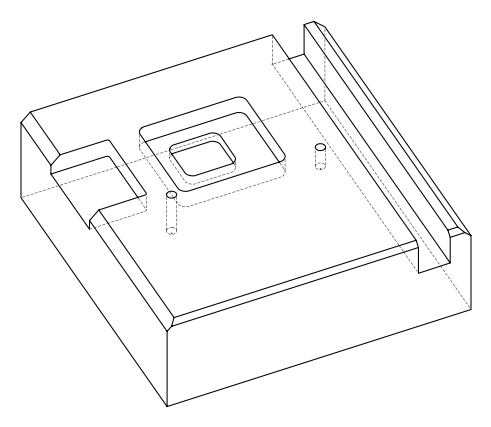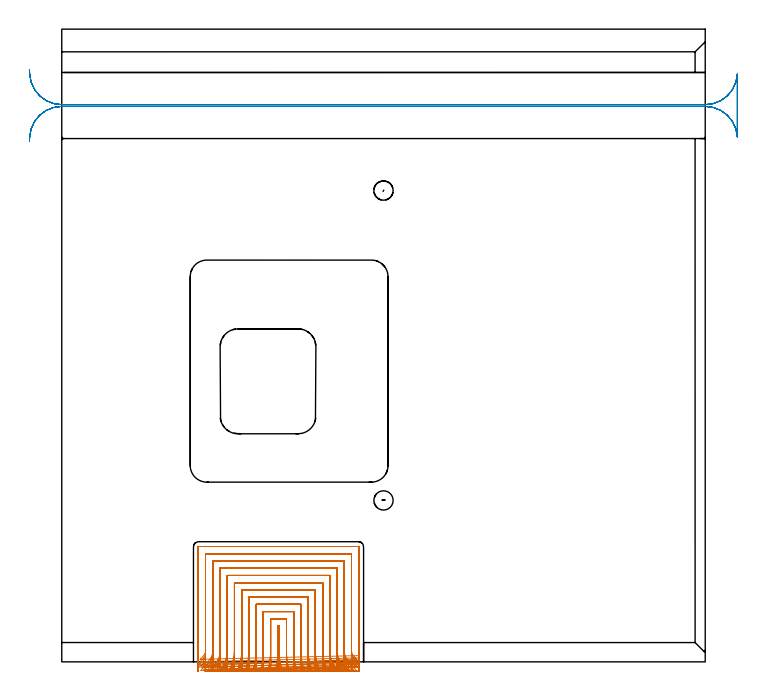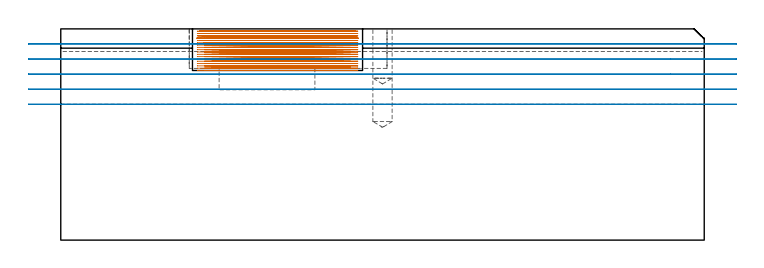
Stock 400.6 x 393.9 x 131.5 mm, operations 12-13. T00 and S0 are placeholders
(PLAN: 13 operations, 5 tool changes, 172.9 min)
(1 SPOT_DRILL | STEP1POCKET | NXT0321_9005460120000 | 0.03 min | 0 mm3)
(2 SPOT_DRILL_1 | STEP1POCKET_1 | NXT0321_9005460120000 | 0.03 min | 1 mm3)
(3 DRILL_BLIND_HOLE_INTO_CENTER | STEP1POCKET | UGT0301_515 | 0.25 min | 6636 mm3)
(4 DRILL_BLIND_HOLE_INTO_CENTER_1 | STEP1POCKET_1 | UGT0301_515 | 0.15 min | 3593 mm3)
(5 AREA_MILL | FG_CHAMFER_SURFACE | UGT0205_001 | 7.77 min | 6510 mm3)
(6 AREA_MILL_1 | FG_CHAMFER_SURFACE_1 | UGT0205_001 | 3.47 min | 6395 mm3)
(7 AREA_MILL_2 | FG_CHAMFER_SURFACE_2 | UGT0205_001 | 16.28 min | 39829 mm3)
(8 AREA_MILL_3 | FG_CHAMFER_SURFACE_3 | UGT0205_001 | 8.64 min | 15600 mm3)
(9 AREA_MILL_4 | FG_CHAMFER_SURFACE_4 | UGT0205_001 | 0.55 min | 382 mm3)
(10 MILL_RECTANGULAR_POCKET | POCKET_RECTANGULAR_STRAIGHT | UGT0201_136 | Follow Part, ap 5, ae 75% | 4.72 min | 143463 mm3)
(11 MILL_RECTANGULAR_POCKET_1 | POCKET_RECTANGULAR_STRAIGHT_1 | UGT0201_136 | Follow Part, ap 5, ae 75% | 11.5 min | 323215 mm3)
(12 MILL_SLOT | SLOT_PARTIAL_RECTANGULAR | NXT0201_008 | Follow Part, ap 1.5, ae 75% | 109.45 min | 204145 mm3)
(13 MILL_RECTANGULAR_SLOT | SLOT_RECTANGULAR | UGT0201_019 | Follow Part, ap 10, ae 75% | 10.09 min | 772086 mm3)
(TOOL NXT0321_9005460120000 | NC Spot Drill, 142deg, 12mm, Carbide, Uncoated | D12 PA142 FL30 Z2)
(TOOL UGT0301_515 | Carbide Drill 12.0 mm | D12 PA118 FL101 Z2)
(TOOL UGT0205_001 | Chamfer Mill 20 x 3 x 45 deg. | D20 FL50 Z2)
(TOOL UGT0201_136 | Carbide End Mill 20.0 | D20 FL30 Z4)
(TOOL NXT0201_008 | ENDMILL 6mm [2P460-0600-NA 1630] | D6 FL26 Z6)
(TOOL UGT0201_019 | End mill 40 mm | D40 FL63 Z6)
(OP 12 MILL_SLOT)
G17 G21 G94 G90
T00 M6
G54
G17 G0 G90 X136.995 Y-5.94 S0 M3
G43 Z141.5 H1
Z130.061
G94 G1 X136.396 Y-3. F250.
G2 X135.4 Y6.882 R49.5 F500.
G1 Y22.3
X134.5
Y6.884
G2 X133.503 Y-3. R49.5
G1 X132.904 Y-5.94 F250.
X141.657 Y-5.927
X140.999 Y-3.
G2 X139.9 Y6.882 R45. F500.
G1 Y26.8
X130.
Y6.884
G2 X128.901 Y-3. R45.
G1 X128.242 Y-5.927 F250.
X146.356 Y-5.909
X145.624 Y-3.
G2 X144.4 Y6.882 R40.5 F500.
G1 Y31.3
X125.5
Y6.884
G2 X124.275 Y-3. R40.5
G1 X123.543 Y-5.909 F250.
X151.106 Y-5.885
X150.283 Y-3.
G2 X148.9 Y6.882 R36. F500.
G1 Y35.8
X121.
Y6.884
G2 X119.617 Y-3. R36.
G1 X118.793 Y-5.885 F250.
X155.931 Y-5.849
X154.99 Y-3.
G2 X153.4 Y6.882 R31.5 F500.
G1 Y40.3
X116.5
Y6.884
G2 X114.909 Y-3. R31.5
G1 X113.968 Y-5.849 F250.
X160.872 Y-5.792
X159.774 Y-3.
G2 X157.9 Y6.882 R27. F500.
G1 Y44.8
X112.
Y6.884
G2 X110.126 Y-3. R27.
G1 X109.028 Y-5.792 F250.
X166.004 Y-5.695
X164.686 Y-3.
G2 X162.4 Y6.882 R22.5 F500.
G1 Y49.3
X107.5
Y6.884
G2 X105.213 Y-3. R22.5
G1 X103.895 Y-5.695 F250.
X171.502 Y-5.507
X169.855 Y-3.
G2 X166.9 Y6.882 R18. F500.
G1 Y53.8
X103.
Y6.884
G2 X100.044 Y-3. R18.
G1 X98.396 Y-5.507 F250.
X177.899 Y-5.044
X175.703 Y-3.
G2 X171.4 Y6.882 R13.5 F500.
G1 Y58.3
X98.5
Y6.884
G2 X94.196 Y-3. R13.5
G1 X91.999 Y-5.044 F250.
X183.353 Y-2.478 F500.
X180.7 Y-1.078 F250.
G2 X175.9 Y6.882 R9. F500.
G1 Y62.8
X94.
Y6.884
G2 X89.2 Y-1.076 R9.
G1 X86.546 Y-2.476 F250.
X183.758 Y1.596 F500.
X181.67 Y3.749 F250.
G2 X180.4 Y6.882 R4.5 F500.
G1 Y67.3
X89.5
Y6.884
G2 X88.228 Y3.748 R4.5
G1 X86.137 Y1.596 F250.
X184.9 Y3.882 F500.
Y6.882 F250.
Y71.6 F500.
G3 X184.7 Y71.8 R0.2
G1 X85.2
G3 X85. Y71.6 R0.2
G1 Y6.884
Y3.884 F250.
G0 Z141.5
X136.637 Y-5.956
Z128.622
G1 X136.125 Y-3.
G2 X135.4 Y5.443 R49.5 F500.
G1 Y22.3
X134.5
Y5.446
G2 X133.774 Y-3. R49.5
G1 X133.262 Y-5.956 F250.
X141.262 Y-5.947
X140.699 Y-3.
G2 X139.9 Y5.443 R45. F500.
G1 Y26.8
X130.
Y5.446
G2 X129.2 Y-3. R45.
G1 X128.637 Y-5.947 F250.
X145.915 Y-5.934
X145.29 Y-3.
G2 X144.4 Y5.443 R40.5 F500.
G1 Y31.3
X125.5
Y5.446
G2 X124.61 Y-3. R40.5
G1 X123.984 Y-5.934 F250.
X150.608 Y-5.916
X149.904 Y-3.
G2 X148.9 Y5.443 R36. F500.
G1 Y35.8
X121.
Y5.446
G2 X119.995 Y-3. R36.
G1 X119.291 Y-5.916 F250.
X155.357 Y-5.89
X154.553 Y-3.
G2 X153.4 Y5.443 R31.5 F500.
G1 Y40.3
X116.5
Y5.446
G2 X115.347 Y-3. R31.5
G1 X114.542 Y-5.89 F250.
X160.192 Y-5.85
X159.254 Y-3.
G2 X157.9 Y5.443 R27. F500.
G1 Y44.8
X112.
Y5.446
G2 X110.645 Y-3. R27.
G1 X109.707 Y-5.849 F250.
X165.17 Y-5.781
X164.044 Y-3.
G2 X162.4 Y5.443 R22.5 F500.
G1 Y49.3
X107.5
Y5.446
G2 X105.855 Y-3. R22.5
G1 X104.729 Y-5.781 F250.
X170.41 Y-5.649
X169.003 Y-3.
G2 X166.9 Y5.443 R18. F500.
G1 Y53.8
X103.
Y5.446
G2 X100.896 Y-3. R18.
G1 X99.488 Y-5.649 F250.
X176.242 Y-5.341
X174.366 Y-3.
G2 X171.4 Y5.443 R13.5 F500.
G1 Y58.3
X98.5
Y5.446
G2 X95.532 Y-3. R13.5
G1 X93.655 Y-5.34 F250.
X182.559 Y-3.75
X180.035 Y-2.128
G2 X175.9 Y5.443 R9. F500.
G1 Y62.8
X94.
Y5.446
G2 X89.863 Y-2.128 R9.
G1 X87.338 Y-3.748 F250.
X183.758 Y0.157 F500.
X181.67 Y2.31 F250.
G2 X180.4 Y5.443 R4.5 F500.
G1 Y67.3
X89.5
Y5.446
G2 X88.227 Y2.31 R4.5
G1 X86.137 Y0.158 F250.
X184.9 Y2.443 F500.
Y5.443 F250.
Y71.6 F500.
G3 X184.7 Y71.8 R0.2
G1 X85.2
G3 X85. Y71.6 R0.2
G1 Y5.446
Y2.446 F250.
G0 Z141.5
X136.301 Y-5.971
Z127.183
G1 X135.883 Y-3.
G2 X135.4 Y3.899 R49.5 F500.
G1 Y22.3
X134.5
Y3.897
G2 X134.017 Y-3. R49.5
G1 X133.599 Y-5.971 F250.
X140.892 Y-5.965
X140.432 Y-3.
G2 X139.9 Y3.899 R45. F500.
G1 Y26.8
X130.
Y3.897
G2 X129.468 Y-3. R45.
G1 X129.008 Y-5.965 F250.
X145.503 Y-5.956
X144.992 Y-3.
G2 X144.4 Y3.899 R40.5 F500.
G1 Y31.3
X125.5
Y3.897
G2 X124.908 Y-3. R40.5
G1 X124.397 Y-5.956 F250.
X150.142 Y-5.944
X149.567 Y-3.
G2 X148.9 Y3.899 R36. F500.
G1 Y35.8
X121.
Y3.897
G2 X120.333 Y-3. R36.
G1 X119.758 Y-5.944 F250.
X154.822 Y-5.927
X154.165 Y-3.
G2 X153.4 Y3.899 R31.5 F500.
G1 Y40.3
X116.5
Y3.897
G2 X115.736 Y-3. R31.5
G1 X115.079 Y-5.927 F250.
X159.563 Y-5.9
X158.796 Y-3.
G2 X157.9 Y3.899 R27. F500.
G1 Y44.8
X112.
Y3.897
G2 X111.104 Y-3. R27.
G1 X110.338 Y-5.9 F250.
X164.404 Y-5.855
X163.484 Y-3.
G2 X162.4 Y3.899 R22.5 F500.
G1 Y49.3
X107.5
Y3.897
G2 X106.417 Y-3. R22.5
G1 X105.497 Y-5.856 F250.
X169.425 Y-5.771
X168.275 Y-3.
G2 X166.9 Y3.899 R18. F500.
G1 Y53.8
X103.
Y3.897
G2 X101.626 Y-3. R18.
G1 X100.477 Y-5.771 F250.
X174.829 Y-5.579
X173.296 Y-3.
G2 X171.4 Y3.899 R13.5 F500.
G1 Y58.3
X98.5
Y3.897
G2 X96.605 Y-3. R13.5
G1 X95.072 Y-5.579 F250.
X181.401 Y-4.919
X179.106 Y-2.987
G2 X175.9 Y3.899 R9. F500.
G1 Y62.8
X94.
Y3.897
G2 X90.797 Y-2.987 R9.
G1 X88.502 Y-4.92 F250.
X184.359 Y-1.482 F500.
X182.042 Y0.424 F250.
G2 X180.4 Y3.899 R4.5 F500.
G1 Y67.3
X89.5
Y3.897
G2 X87.86 Y0.423 R4.5
G1 X85.544 Y-1.484 F250.
X184.9 Y0.899 F500.
Y3.899 F250.
Y71.6 F500.
G3 X184.7 Y71.8 R0.2
G1 X85.2
G3 X85. Y71.6 R0.2
G1 Y3.897
Y0.897 F250.
G0 Z141.5
X135.982 Y-5.984
Z125.744
G1 X135.67 Y-3.
G2 X135.4 Y2.159 R49.5 F500.
G1 Y22.3
X134.5
Y2.162
G2 X134.23 Y-3. R49.5
G1 X133.917 Y-5.984 F250.
X140.541 Y-5.98
X140.197 Y-3.
G2 X139.9 Y2.159 R45. F500.
G1 Y26.8
X130.
Y2.162
G2 X129.703 Y-3. R45.
G1 X129.359 Y-5.98 F250.
X145.112 Y-5.976
X144.73 Y-3.
G2 X144.4 Y2.159 R40.5 F500.
G1 Y31.3
X125.5
Y2.162
G2 X125.17 Y-3. R40.5
G1 X124.787 Y-5.976 F250.
X149.701 Y-5.969
X149.272 Y-3.
G2 X148.9 Y2.159 R36. F500.
G1 Y35.8
X121.
Y2.162
G2 X120.628 Y-3. R36.
G1 X120.198 Y-5.969 F250.
X154.317 Y-5.96
X153.825 Y-3.
G2 X153.4 Y2.159 R31.5 F500.
G1 Y40.3
X116.5
Y2.162
G2 X116.074 Y-3. R31.5
G1 X115.582 Y-5.959 F250.
X158.971 Y-5.945
X158.397 Y-3.
G2 X157.9 Y2.159 R27. F500.
G1 Y44.8
X112.
Y2.162
G2 X111.502 Y-3. R27.
G1 X110.928 Y-5.945 F250.
X163.687 Y-5.92
X162.999 Y-3.
G2 X162.4 Y2.159 R22.5 F500.
G1 Y49.3
X107.5
Y2.162
G2 X106.9 Y-3. R22.5
G1 X106.211 Y-5.92 F250.
X168.515 Y-5.874
X167.655 Y-3.
G2 X166.9 Y2.159 R18. F500.
G1 Y53.8
X103.
Y2.162
G2 X102.244 Y-3. R18.
G1 X101.383 Y-5.874 F250.
X173.571 Y-5.772
X172.424 Y-3.
G2 X171.4 Y2.159 R13.5 F500.
G1 Y58.3
X98.5
Y2.162
G2 X97.474 Y-3. R13.5
G1 X96.327 Y-5.772 F250.
X179.245 Y-5.458
X177.525 Y-3.
G2 X175.9 Y2.159 R9. F500.
G1 Y62.8
X94.
Y2.162
G2 X92.372 Y-3. R9.
G1 X90.651 Y-5.457 F250.
X185.328 Y-3.233
X182.708 Y-1.772
G2 X180.4 Y2.159 R4.5 F500.
G1 Y67.3
X89.5
Y2.162
G2 X87.19 Y-1.769 R4.5
G1 X84.569 Y-3.229 F250.
X184.9 Y-0.841 F500.
Y2.159 F250.
Y71.6 F500.
G3 X184.7 Y71.8 R0.2
G1 X85.2
G3 X85. Y71.6 R0.2
G1 Y2.162
Y-0.838 F250.
G0 Z141.5
X135.652 Y-5.995
Z124.305
G1 X135.481 Y-3.
G2 X135.4 Y-0.172 R49.5 F500.
G1 Y22.3
X134.5
Y-0.17
G2 X134.419 Y-3. R49.5
G1 X134.247 Y-5.995 F250.
X140.177 Y-5.994
X139.989 Y-3.
G2 X139.9 Y-0.172 R45. F500.
G1 Y26.8
X130.
Y-0.17
G2 X129.911 Y-3. R45.
G1 X129.722 Y-5.994 F250.
X144.708 Y-5.993
X144.499 Y-3.
G2 X144.4 Y-0.172 R40.5 F500.
G1 Y31.3
X125.5
Y-0.17
G2 X125.401 Y-3. R40.5
G1 X125.191 Y-5.993 F250.
X149.247 Y-5.991
X149.011 Y-3.
G2 X148.9 Y-0.172 R36. F500.
G1 Y35.8
X121.
Y-0.17
G2 X120.889 Y-3. R36.
G1 X120.653 Y-5.991 F250.
X153.797 Y-5.988
X153.527 Y-3.
G2 X153.4 Y-0.172 R31.5 F500.
G1 Y40.3
X116.5
Y-0.17
G2 X116.373 Y-3. R31.5
G1 X116.103 Y-5.988 F250.
X158.363 Y-5.983
X158.049 Y-3.
G2 X157.9 Y-0.172 R27. F500.
G1 Y44.8
X112.
Y-0.17
G2 X111.851 Y-3. R27.
G1 X111.537 Y-5.983 F250.
X162.956 Y-5.976
X162.578 Y-3.
G2 X162.4 Y-0.172 R22.5 F500.
G1 Y49.3
X107.5
Y-0.17
G2 X107.321 Y-3. R22.5
G1 X106.944 Y-5.976 F250.
X167.595 Y-5.963
X167.124 Y-3.
G2 X166.9 Y-0.172 R18. F500.
G1 Y53.8
X103.
Y-0.17
G2 X102.776 Y-3. R18.
G1 X102.304 Y-5.963 F250.
X172.328 Y-5.933
X171.7 Y-3.
G2 X171.4 Y-0.172 R13.5 F500.
G1 Y58.3
X98.5
Y-0.17
G2 X98.2 Y-3. R13.5
G1 X97.571 Y-5.933 F250.
X177.299 Y-5.848
X176.356 Y-3.
G2 X175.9 Y-0.172 R9. F500.
G1 Y62.8
X94.
Y-0.17
G2 X93.543 Y-3. R9.
G1 X92.6 Y-5.848 F250.
X183.285 Y-5.334
X181.4 Y-3.
G2 X180.4 Y-0.172 R4.5 F500.
G1 Y67.3
X89.5
Y-0.17
G2 X88.499 Y-3. R4.5
G1 X86.612 Y-5.332 F250.
X184.9 Y-3.172
Y-0.172
Y71.6 F500.
G3 X184.7 Y71.8 R0.2
G1 X85.2
G3 X85. Y71.6 R0.2
G1 Y-0.17
Y-3.17 F250.
G0 X135.431 Y-6. Z122.867
G1 X135.402 Y-3.
G2 X135.4 Y-2.522 R49.5 F500.
G1 Y22.3
X134.5
Y-2.524
G2 X134.498 Y-3. R49.5
G1 X134.469 Y-6. F250.
X139.934
X139.903 Y-3.
G2 X139.9 Y-2.522 R45. F500.
G1 Y26.8
X130.
Y-2.524
G2 X129.997 Y-3. R45.
G1 X129.966 Y-6. F250.
X144.438
X144.403 Y-3.
G2 X144.4 Y-2.522 R40.5 F500.
G1 Y31.3
X125.5
Y-2.524
G2 X125.497 Y-3. R40.5
G1 X125.462 Y-6. F250.
X148.943
X148.903 Y-3.
G2 X148.9 Y-2.522 R36. F500.
G1 Y35.8
X121.
Y-2.524
G2 X120.997 Y-3. R36.
G1 X120.957 Y-6. F250.
X153.449
X153.404 Y-3.
G2 X153.4 Y-2.522 R31.5 F500.
G1 Y40.3
X116.5
Y-2.524
G2 X116.496 Y-3. R31.5
G1 X116.451 Y-6. F250.
X157.957
X157.904 Y-3.
G2 X157.9 Y-2.522 R27. F500.
G1 Y44.8
X112.
Y-2.524
G2 X111.996 Y-3. R27.
G1 X111.943 Y-6. F250.
X162.469 Y-5.999
X162.405 Y-3.
G2 X162.4 Y-2.522 R22.5 F500.
G1 Y49.3
X107.5
Y-2.524
G2 X107.495 Y-3. R22.5
G1 X107.431 Y-5.999 F250.
X166.986
X166.906 Y-3.
G2 X166.9 Y-2.522 R18. F500.
G1 Y53.8
X103.
Y-2.524
G2 X102.994 Y-3. R18.
G1 X102.914 Y-5.999 F250.
X171.515 Y-5.998
X171.408 Y-3.
G2 X171.4 Y-2.522 R13.5 F500.
G1 Y58.3
X98.5
Y-2.524
G2 X98.492 Y-3. R13.5
G1 X98.386 Y-5.998 F250.
X176.072 Y-5.996
X175.913 Y-3.
G2 X175.9 Y-2.522 R9. F500.
G1 Y62.8
X94.
Y-2.524
G2 X93.987 Y-3. R9.
G1 X93.829 Y-5.996 F250.
X180.744 Y-5.983
X180.425 Y-3.
G2 X180.4 Y-2.522 R4.5 F500.
G1 Y67.3
X89.5
Y-2.524
G2 X89.475 Y-3. R4.5
G1 X89.157 Y-5.983 F250.
X184.9 Y-5.522
Y-2.522
Y71.6 F500.
G3 X184.7 Y71.8 R0.2
G1 X85.2
G3 X85. Y71.6 R0.2
G1 Y-2.524
Y-5.524 F250.
G0 X135.4 Y-6. Z121.428
G1 Y-3.
Y22.3 F500.
X134.5
Y-3.
Y-6. F250.
X139.9
Y-3.
Y26.8 F500.
X130.
Y-3.
Y-6. F250.
X144.4
Y-3.
Y31.3 F500.
X125.5
Y-3.
Y-6. F250.
X148.9
Y-3.
Y35.8 F500.
X121.
Y-3.
Y-6. F250.
X153.4
Y-3.
Y40.3 F500.
X116.5
Y-3.
Y-6. F250.
X157.9
Y-3.
Y44.8 F500.
X112.
Y-3.
Y-6. F250.
X162.4
Y-3.
Y49.3 F500.
X107.5
Y-3.
Y-6. F250.
X166.9
Y-3.
Y53.8 F500.
X103.
Y-3.
Y-6. F250.
X171.4
Y-3.
Y58.3 F500.
X98.5
Y-3.
Y-6. F250.
X175.901
X175.9 Y-3.
Y62.8 F500.
X94.
Y-3.
X93.999 Y-6. F250.
X180.401
X180.4 Y-3.
Y67.3 F500.
X89.5
Y-3.
X89.499 Y-6. F250.
X184.9 Y-5.998
Y-2.998
Y71.6 F500.
G3 X184.7 Y71.8 R0.2
G1 X85.2
G3 X85. Y71.6 R0.2
G1 Y-2.998
Y-5.998 F250.
G0 X135.4 Y-6. Z119.989
G1 Y-3.
Y22.3 F500.
X134.5
Y-3.
Y-6. F250.
X139.9
Y-3.
Y26.8 F500.
X130.
Y-3.
Y-6. F250.
X144.4
Y-3.
Y31.3 F500.
X125.5
Y-3.
Y-6. F250.
X148.9
Y-3.
Y35.8 F500.
X121.
Y-3.
Y-6. F250.
X153.4
Y-3.
Y40.3 F500.
X116.5
Y-3.
Y-6. F250.
X157.9
Y-3.
Y44.8 F500.
X112.
Y-3.
Y-6. F250.
X162.4
Y-3.
Y49.3 F500.
X107.5
Y-3.
Y-6. F250.
X166.9
Y-3.
Y53.8 F500.
X103.
Y-3.
Y-6. F250.
X171.4
Y-3.
Y58.3 F500.
X98.5
Y-3.
Y-6. F250.
X175.9
Y-3.
Y62.8 F500.
X94.
Y-3.
Y-6. F250.
X180.4
Y-3.
Y67.3 F500.
X89.5
Y-3.
Y-6. F250.
X184.9
Y-3.
Y71.6 F500.
G3 X184.7 Y71.8 R0.2
G1 X85.2
G3 X85. Y71.6 R0.2
G1 Y-3.
Y-6. F250.
G0 X135.4 Z118.55
G1 Y-3.
Y22.3 F500.
X134.5
Y-3.
Y-6. F250.
X139.9
Y-3.
Y26.8 F500.
X130.
Y-3.
Y-6. F250.
X144.4
Y-3.
Y31.3 F500.
X125.5
Y-3.
Y-6. F250.
X148.9
Y-3.
Y35.8 F500.
X121.
Y-3.
Y-6. F250.
X153.4
Y-3.
Y40.3 F500.
X116.5
Y-3.
Y-6. F250.
X157.9
Y-3.
Y44.8 F500.
X112.
Y-3.
Y-6. F250.
X162.4
Y-3.
Y49.3 F500.
X107.5
Y-3.
Y-6. F250.
X166.9
Y-3.
Y53.8 F500.
X103.
Y-3.
Y-6. F250.
X171.4
Y-3.
Y58.3 F500.
X98.5
Y-3.
Y-6. F250.
X175.9
Y-3.
Y62.8 F500.
X94.
Y-3.
Y-6. F250.
X180.4
Y-3.
Y67.3 F500.
X89.5
Y-3.
Y-6. F250.
X184.9
Y-3.
Y71.6 F500.
G3 X184.7 Y71.8 R0.2
G1 X85.2
G3 X85. Y71.6 R0.2
G1 Y-3.
Y-6. F250.
G0 X135.4 Z117.111
G1 Y-3.
Y22.3 F500.
X134.5
Y-3.
Y-6. F250.
X139.9
Y-3.
Y26.8 F500.
X130.
Y-3.
Y-6. F250.
X144.4
Y-3.
Y31.3 F500.
X125.5
Y-3.
Y-6. F250.
X148.9
Y-3.
Y35.8 F500.
X121.
Y-3.
Y-6. F250.
X153.4
Y-3.
Y40.3 F500.
X116.5
Y-3.
Y-6. F250.
X157.9
Y-3.
Y44.8 F500.
X112.
Y-3.
Y-6. F250.
X162.4
Y-3.
Y49.3 F500.
X107.5
Y-3.
Y-6. F250.
X166.9
Y-3.
Y53.8 F500.
X103.
Y-3.
Y-6. F250.
X171.4
Y-3.
Y58.3 F500.
X98.5
Y-3.
Y-6. F250.
X175.9
Y-3.
Y62.8 F500.
X94.
Y-3.
Y-6. F250.
X180.4
Y-3.
Y67.3 F500.
X89.5
Y-3.
Y-6. F250.
X184.9
Y-3.
Y71.6 F500.
G3 X184.7 Y71.8 R0.2
G1 X85.2
G3 X85. Y71.6 R0.2
G1 Y-3.
Y-6. F250.
G0 X135.4 Z115.672
G1 Y-3.
Y22.3 F500.
X134.5
Y-3.
Y-6. F250.
X139.9
Y-3.
Y26.8 F500.
X130.
Y-3.
Y-6. F250.
X144.4
Y-3.
Y31.3 F500.
X125.5
Y-3.
Y-6. F250.
X148.9
Y-3.
Y35.8 F500.
X121.
Y-3.
Y-6. F250.
X153.4
Y-3.
Y40.3 F500.
X116.5
Y-3.
Y-6. F250.
X157.9
Y-3.
Y44.8 F500.
X112.
Y-3.
Y-6. F250.
X162.4
Y-3.
Y49.3 F500.
X107.5
Y-3.
Y-6. F250.
X166.9
Y-3.
Y53.8 F500.
X103.
Y-3.
Y-6. F250.
X171.4
Y-3.
Y58.3 F500.
X98.5
Y-3.
Y-6. F250.
X175.9
Y-3.
Y62.8 F500.
X94.
Y-3.
Y-6. F250.
X180.4
Y-3.
Y67.3 F500.
X89.5
Y-3.
Y-6. F250.
X184.9
Y-3.
Y71.6 F500.
G3 X184.7 Y71.8 R0.2
G1 X85.2
G3 X85. Y71.6 R0.2
G1 Y-3.
Y-6. F250.
G0 X135.4 Z114.233
G1 Y-3.
Y22.3 F500.
X134.5
Y-3.
Y-6. F250.
X139.9
Y-3.
Y26.8 F500.
X130.
Y-3.
Y-6. F250.
X144.4
Y-3.
Y31.3 F500.
X125.5
Y-3.
Y-6. F250.
X148.9
Y-3.
Y35.8 F500.
X121.
Y-3.
Y-6. F250.
X153.4
Y-3.
Y40.3 F500.
X116.5
Y-3.
Y-6. F250.
X157.9
Y-3.
Y44.8 F500.
X112.
Y-3.
Y-6. F250.
X162.4
Y-3.
Y49.3 F500.
X107.5
Y-3.
Y-6. F250.
X166.9
Y-3.
Y53.8 F500.
X103.
Y-3.
Y-6. F250.
X171.4
Y-3.
Y58.3 F500.
X98.5
Y-3.
Y-6. F250.
X175.9
Y-3.
Y62.8 F500.
X94.
Y-3.
Y-6. F250.
X180.4
Y-3.
Y67.3 F500.
X89.5
Y-3.
Y-6. F250.
X184.9
Y-3.
Y71.6 F500.
G3 X184.7 Y71.8 R0.2
G1 X85.2
G3 X85. Y71.6 R0.2
G1 Y-3.
Y-6. F250.
G0 X135.4 Z112.794
G1 Y-3.
Y22.3 F500.
X134.5
Y-3.
Y-6. F250.
X139.9
Y-3.
Y26.8 F500.
X130.
Y-3.
Y-6. F250.
X144.4
Y-3.
Y31.3 F500.
X125.5
Y-3.
Y-6. F250.
X148.9
Y-3.
Y35.8 F500.
X121.
Y-3.
Y-6. F250.
X153.4
Y-3.
Y40.3 F500.
X116.5
Y-3.
Y-6. F250.
X157.9
Y-3.
Y44.8 F500.
X112.
Y-3.
Y-6. F250.
X162.4
Y-3.
Y49.3 F500.
X107.5
Y-3.
Y-6. F250.
X166.9
Y-3.
Y53.8 F500.
X103.
Y-3.
Y-6. F250.
X171.4
Y-3.
Y58.3 F500.
X98.5
Y-3.
Y-6. F250.
X175.9
Y-3.
Y62.8 F500.
X94.
Y-3.
Y-6. F250.
X180.4
Y-3.
Y67.3 F500.
X89.5
Y-3.
Y-6. F250.
X184.9
Y-3.
Y71.6 F500.
G3 X184.7 Y71.8 R0.2
G1 X85.2
G3 X85. Y71.6 R0.2
G1 Y-3.
Y-6. F250.
G0 X135.4 Z111.356
G1 Y-3.
Y22.3 F500.
X134.5
Y-3.
Y-6. F250.
X139.9
Y-3.
Y26.8 F500.
X130.
Y-3.
Y-6. F250.
X144.4
Y-3.
Y31.3 F500.
X125.5
Y-3.
Y-6. F250.
X148.9
Y-3.
Y35.8 F500.
X121.
Y-3.
Y-6. F250.
X153.4
Y-3.
Y40.3 F500.
X116.5
Y-3.
Y-6. F250.
X157.9
Y-3.
Y44.8 F500.
X112.
Y-3.
Y-6. F250.
X162.4
Y-3.
Y49.3 F500.
X107.5
Y-3.
Y-6. F250.
X166.9
Y-3.
Y53.8 F500.
X103.
Y-3.
Y-6. F250.
X171.4
Y-3.
Y58.3 F500.
X98.5
Y-3.
Y-6. F250.
X175.9
Y-3.
Y62.8 F500.
X94.
Y-3.
Y-6. F250.
X180.4
Y-3.
Y67.3 F500.
X89.5
Y-3.
Y-6. F250.
X184.9
Y-3.
Y71.6 F500.
G3 X184.7 Y71.8 R0.2
G1 X85.2
G3 X85. Y71.6 R0.2
G1 Y-3.
Y-6. F250.
G0 X135.4 Z109.917
G1 Y-3.
Y22.3 F500.
X134.5
Y-3.
Y-6. F250.
X139.9
Y-3.
Y26.8 F500.
X130.
Y-3.
Y-6. F250.
X144.4
Y-3.
Y31.3 F500.
X125.5
Y-3.
Y-6. F250.
X148.9
Y-3.
Y35.8 F500.
X121.
Y-3.
Y-6. F250.
X153.4
Y-3.
Y40.3 F500.
X116.5
Y-3.
Y-6. F250.
X157.9
Y-3.
Y44.8 F500.
X112.
Y-3.
Y-6. F250.
X162.4
Y-3.
Y49.3 F500.
X107.5
Y-3.
Y-6. F250.
X166.9
Y-3.
Y53.8 F500.
X103.
Y-3.
Y-6. F250.
X171.4
Y-3.
Y58.3 F500.
X98.5
Y-3.
Y-6. F250.
X175.9
Y-3.
Y62.8 F500.
X94.
Y-3.
Y-6. F250.
X180.4
Y-3.
Y67.3 F500.
X89.5
Y-3.
Y-6. F250.
X184.9
Y-3.
Y71.6 F500.
G3 X184.7 Y71.8 R0.2
G1 X85.2
G3 X85. Y71.6 R0.2
G1 Y-3.
Y-6. F250.
G0 X135.4 Z108.478
G1 Y-3.
Y22.3 F500.
X134.5
Y-3.
Y-6. F250.
X139.9
Y-3.
Y26.8 F500.
X130.
Y-3.
Y-6. F250.
X144.4
Y-3.
Y31.3 F500.
X125.5
Y-3.
Y-6. F250.
X148.9
Y-3.
Y35.8 F500.
X121.
Y-3.
Y-6. F250.
X153.4
Y-3.
Y40.3 F500.
X116.5
Y-3.
Y-6. F250.
X157.9
Y-3.
Y44.8 F500.
X112.
Y-3.
Y-6. F250.
X162.4
Y-3.
Y49.3 F500.
X107.5
Y-3.
Y-6. F250.
X166.9
Y-3.
Y53.8 F500.
X103.
Y-3.
Y-6. F250.
X171.4
Y-3.
Y58.3 F500.
X98.5
Y-3.
Y-6. F250.
X175.9
Y-3.
Y62.8 F500.
X94.
Y-3.
Y-6. F250.
X180.4
Y-3.
Y67.3 F500.
X89.5
Y-3.
Y-6. F250.
X184.9
Y-3.
Y71.6 F500.
G3 X184.7 Y71.8 R0.2
G1 X85.2
G3 X85. Y71.6 R0.2
G1 Y-3.
Y-6. F250.
G0 X135.4 Z107.039
G1 Y-3.
Y22.3 F500.
X134.5
Y-3.
Y-6. F250.
X139.9
Y-3.
Y26.8 F500.
X130.
Y-3.
Y-6. F250.
X144.4
Y-3.
Y31.3 F500.
X125.5
Y-3.
Y-6. F250.
X148.9
Y-3.
Y35.8 F500.
X121.
Y-3.
Y-6. F250.
X153.4
Y-3.
Y40.3 F500.
X116.5
Y-3.
Y-6. F250.
X157.9
Y-3.
Y44.8 F500.
X112.
Y-3.
Y-6. F250.
X162.4
Y-3.
Y49.3 F500.
X107.5
Y-3.
Y-6. F250.
X166.9
Y-3.
Y53.8 F500.
X103.
Y-3.
Y-6. F250.
X171.4
Y-3.
Y58.3 F500.
X98.5
Y-3.
Y-6. F250.
X175.9
Y-3.
Y62.8 F500.
X94.
Y-3.
Y-6. F250.
X180.4
Y-3.
Y67.3 F500.
X89.5
Y-3.
Y-6. F250.
X184.9
Y-3.
Y71.6 F500.
G3 X184.7 Y71.8 R0.2
G1 X85.2
G3 X85. Y71.6 R0.2
G1 Y-3.
Y-6. F250.
G0 X135.4 Z105.6
G1 Y-3.
Y22.3 F500.
X134.5
Y-3.
Y-6. F250.
X139.9
Y-3.
Y26.8 F500.
X130.
Y-3.
Y-6. F250.
X144.4
Y-3.
Y31.3 F500.
X125.5
Y-3.
Y-6. F250.
X148.9
Y-3.
Y35.8 F500.
X121.
Y-3.
Y-6. F250.
X153.4
Y-3.
Y40.3 F500.
X116.5
Y-3.
Y-6. F250.
X157.9
Y-3.
Y44.8 F500.
X112.
Y-3.
Y-6. F250.
X162.4
Y-3.
Y49.3 F500.
X107.5
Y-3.
Y-6. F250.
X166.9
Y-3.
Y53.8 F500.
X103.
Y-3.
Y-6. F250.
X171.4
Y-3.
Y58.3 F500.
X98.5
Y-3.
Y-6. F250.
X175.9
Y-3.
Y62.8 F500.
X94.
Y-3.
Y-6. F250.
X180.4
Y-3.
Y67.3 F500.
X89.5
Y-3.
Y-6. F250.
X184.9
Y-3.
Y71.6 F500.
G3 X184.7 Y71.8 R0.2
G1 X85.2
G3 X85. Y71.6 R0.2
G1 Y-3.
Y-6. F250.
G0 Z141.5
M5
M2
(OP 13 MILL_RECTANGULAR_SLOT)
G17 G21 G94 G90
T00 M6
G54
G17 G0 G90 X-20.134 Y323.9 S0 M3
G43 Z141.5 H0
Z122.12
G94 G1 X-19.97 Y326.895 F250.
G2 X0. Y345.8 R20. F500.
G1 X400.6
G2 X420.57 Y326.895 R20.
G1 X420.6
Y365.805
X420.57
G2 X400.6 Y346.9 R20.
G1 X0.
G2 X-19.97 Y365.805 R20.
G1 X-20.134 Y368.8 F250.
G0 Y323.9 Z112.74
G1 X-19.97 Y326.895
G2 X-0.32 Y345.797 R20. F500.
X0. Y345.8 R20. F437.
G1 X379.68
X400.6 F500.
G2 X420.57 Y326.895 R20.
G1 X420.6
Y365.805
X420.57
G2 X400.6 Y346.9 R20.
G1 X0.
G2 X-19.97 Y365.805 R20.
G1 X-20.134 Y368.8 F250.
G0 Y323.9 Z103.36
G1 X-19.97 Y326.895
G2 X-0.32 Y345.797 R20. F500.
X0. Y345.8 R20. F437.
G1 X379.68
X400.6 F500.
G2 X420.57 Y326.895 R20.
G1 X420.6
Y365.805
X420.57
G2 X400.6 Y346.9 R20.
G1 X0.
G2 X-19.97 Y365.805 R20.
G1 X-20.134 Y368.8 F250.
G0 Y323.9 Z93.98
G1 X-19.97 Y326.895
G2 X0. Y345.8 R20. F500.
G1 X400.6
G2 X420.57 Y326.895 R20.
G1 X420.6
Y365.805
X420.57
G2 X400.6 Y346.9 R20.
G1 X0.
G2 X-19.97 Y365.805 R20.
G1 X-20.134 Y368.8 F250.
G0 Y323.9 Z84.6
G1 X-19.97 Y326.895
G2 X-0.32 Y345.797 R20. F500.
X0. Y345.8 R20. F437.
G1 X379.68
X400.6 F500.
G2 X420.57 Y326.895 R20.
G1 X420.6
Y365.805
X420.57
G2 X400.6 Y346.9 R20.
G1 X0.
G2 X-19.97 Y365.805 R20.
G1 X-20.134 Y368.8 F250.
G0 Z141.5
M5
M2
